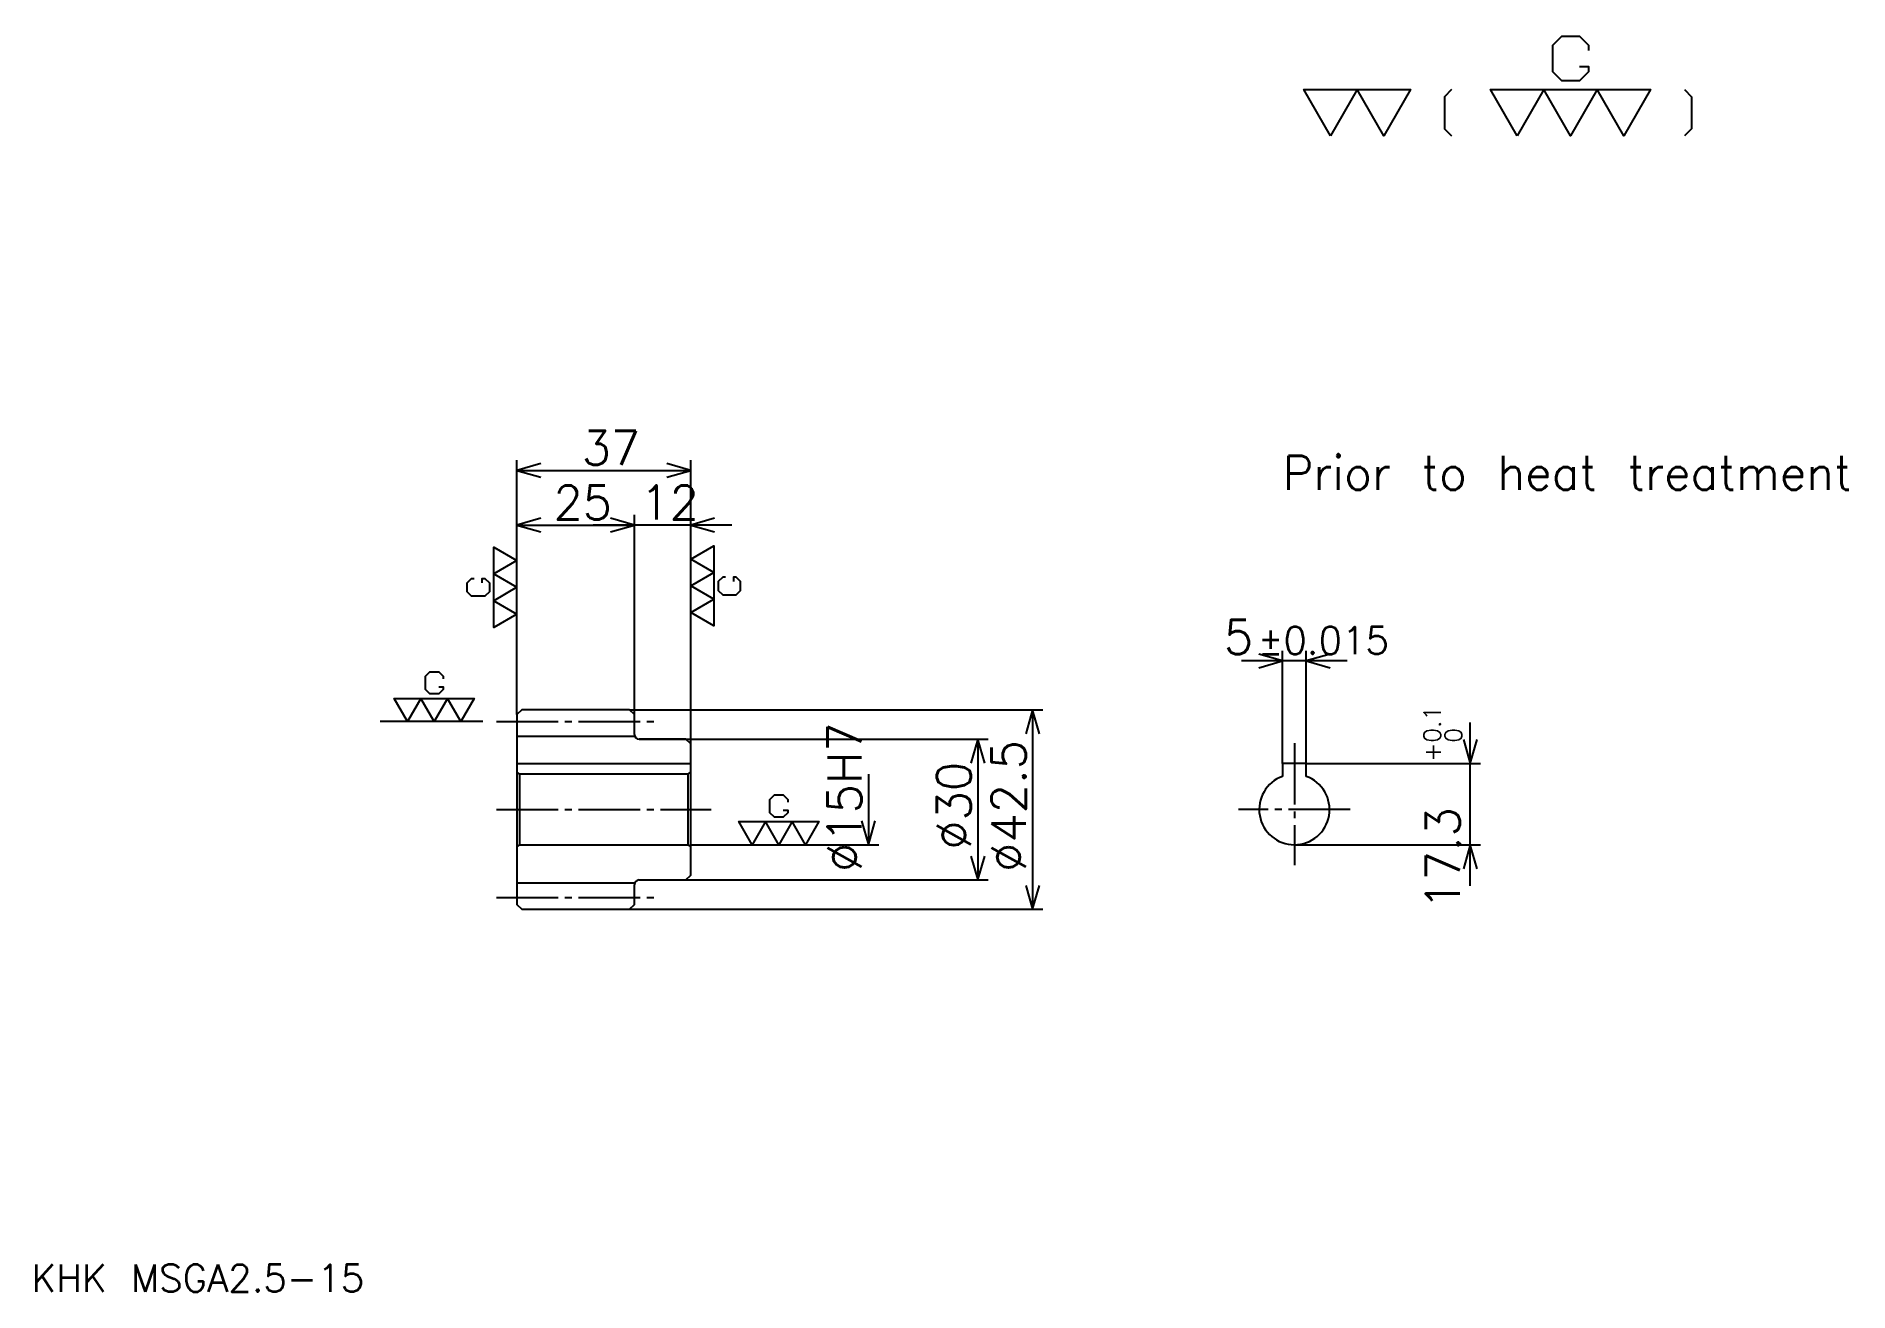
# Model space of a CAD drawing. Extents: x 16 to 402, y 16 to 283.
import ezdxf

# ---------------------------------------------------------------- set-up
doc = ezdxf.new("R2010")
doc.units = 0
doc.linetypes.add('DASHDOT', pattern=[17.478262, 13.108696, -1.456522, 1.456522, -1.456522])
doc.layers.get('0').update_dxf_attribs({"linetype": 'CONTINUOUS'})
doc.layers.add('DASHDOT', color=6, linetype='DASHDOT')
doc.styles.add('KANJI', font='TXT', dxfattribs={"bigfont": 'BIGFONT'})

msp = doc.modelspace()

# ---------------------------------------------------------------- linework, layer by layer
at = {"color": 5}
for p, q in [((117.978264, 139.956512), (117.978264, 193.119568)), ((154.978271, 139.956512), (154.978271, 193.119568)), ((117.978264, 190.934784), (154.978271, 190.934784)), ((117.978264, 179.282608), (142.978271, 179.282608)), ((163.717392, 179.282608), (134.239136, 179.282608)), ((142.978271, 139.956512), (142.978271, 181.467392)), ((281.086945, 128.506516), (281.086945, 152.539124)), ((286.086945, 128.506516), (286.086945, 152.539124)), ((294.82608, 150.35434), (272.347809, 150.35434)), ((117.978264, 138.956512), (117.978264, 139.956512)), ((141.978271, 139.956512), (154.978271, 139.956512)), ((142.978271, 138.956512), (142.978271, 139.956512)), ((154.978271, 139.956512), (229.989136, 139.956512)), ((154.978271, 132.706512), (154.978271, 139.956512)), ((227.804352, 139.956512), (227.804352, 97.45652)), ((321.043488, 102.467392), (321.043488, 137.245651)), ((143.978271, 133.706512), (154.978271, 133.706512)), ((154.978271, 133.706512), (218.33696, 133.706512)), ((216.152176, 133.706512), (216.152176, 103.70652)), ((286.086945, 128.506516), (323.228271, 128.506516)), ((192.847839, 126.20652), (192.847839, 111.20652)), ((154.978271, 111.20652), (195.032623, 111.20652)), ((283.586945, 111.20652), (323.228271, 111.20652)), ((143.978271, 103.70652), (154.978271, 103.70652)), ((154.978271, 103.70652), (218.33696, 103.70652)), ((141.978271, 97.45652), (154.978271, 97.45652)), ((154.978271, 97.45652), (229.989136, 97.45652))]:
    msp.add_line(p, q, dxfattribs=at)
at = {"color": 7}
msp.add_line((110.695656, 137.456512), (88.847832, 137.456512), dxfattribs=at)
at = {"color": 4}
for p, q in [((117.978264, 134.331512), (142.978271, 134.331512)), ((117.978264, 128.506516), (154.978271, 128.506516)), ((118.478264, 126.20652), (118.478264, 111.20652)), ((154.478271, 126.20652), (154.978271, 126.70652)), ((154.478271, 111.20652), (154.978271, 110.70652)), ((117.978264, 103.08152), (142.978271, 103.08152))]:
    msp.add_line(p, q, dxfattribs=at)
at = {"color": 7}
for points in [[(344.321747, 276.943054), (346.21521, 276.943054), (346.21521, 275.806976), (344.321747, 273.913483), (340.53479, 273.913483), (338.641296, 275.806976), (338.641296, 281.487396), (340.53479, 283.38089), (344.321747, 283.38089), (346.21521, 281.487396), (346.21521, 280.351318)], [(291.304352, 262.17392), (285.623932, 272.02002), (308.345642, 272.02002), (302.665222, 262.17392), (296.984772, 272.02002), (291.304352, 262.17392)], [(317.055664, 272.02002), (315.540863, 270.505219), (315.540863, 263.68869), (317.055664, 262.17392)], [(331.067383, 262.17392), (325.386963, 272.02002), (359.469574, 272.02002), (353.789124, 262.17392), (348.108704, 272.02002), (342.428253, 262.17392), (336.747833, 272.02002), (331.067383, 262.17392)], [(366.664795, 272.02002), (368.179565, 270.505219), (368.179565, 263.68869), (366.664795, 262.17392)], [(117.978264, 160.347824), (113.055222, 157.507599), (113.055222, 174.54892), (117.978264, 171.708694), (113.055222, 168.868469), (117.978264, 166.028259), (113.055222, 163.188049), (117.978264, 160.347824)], [(154.978271, 172), (159.901306, 174.84021), (159.901306, 157.79892), (154.978271, 160.63913), (159.901306, 163.47934), (154.978271, 166.319565), (159.901306, 169.15979), (154.978271, 172)], [(110.593697, 166.975006), (110.593697, 167.921738), (111.161743, 167.921738), (112.108482, 166.975006), (112.108482, 165.081512), (111.161743, 164.134781), (108.321526, 164.134781), (107.374786, 165.081512), (107.374786, 166.975006), (108.321526, 167.921738), (108.889572, 167.921738)], [(162.362823, 168.213043), (161.794785, 168.213043), (160.848053, 167.266296), (160.848053, 165.372833), (161.794785, 164.426086), (164.63501, 164.426086), (165.581741, 165.372833), (165.581741, 167.266296), (164.63501, 168.213043), (164.066956, 168.213043), (164.066956, 167.266296)], [(101.301086, 144.84108), (102.247833, 144.84108), (102.247833, 144.273041), (101.301086, 143.326294), (99.407608, 143.326294), (98.460876, 144.273041), (98.460876, 147.113251), (99.407608, 148.059998), (101.301086, 148.059998), (102.247833, 147.113251), (102.247833, 146.545212)], [(94.67392, 137.456512), (91.833694, 142.379562), (108.875, 142.379562), (106.034782, 137.456512), (103.194565, 142.379562), (100.354355, 137.456512), (97.51413, 142.379562), (94.67392, 137.456512)], [(174.714142, 118.591087), (175.660873, 118.591087), (175.660873, 118.023041), (174.714142, 117.076302), (172.820648, 117.076302), (171.873917, 118.023041), (171.873917, 120.863258), (172.820648, 121.809998), (174.714142, 121.809998), (175.660873, 120.863258), (175.660873, 120.295212)], [(168.08696, 111.20652), (165.246735, 116.129562), (182.288055, 116.129562), (179.44783, 111.20652), (176.607605, 116.129562), (173.767395, 111.20652), (170.927185, 116.129562), (168.08696, 111.20652)]]:
    msp.add_lwpolyline(points, dxfattribs=at)
at = {"color": 5}
for points in [[(123.076088, 192.391296), (117.978264, 190.934784), (123.076088, 189.478256)], [(149.880432, 189.478256), (154.978271, 190.934784), (149.880432, 192.391296)], [(123.076088, 180.739136), (117.978264, 179.282608), (123.076088, 177.82608)], [(137.880432, 177.82608), (142.978271, 179.282608), (137.880432, 180.739136)], [(137.880432, 177.82608), (142.978271, 179.282608), (137.880432, 180.739136)], [(160.07608, 180.739136), (154.978271, 179.282608), (160.07608, 177.82608)], [(275.989136, 148.897827), (281.086945, 150.35434), (275.989136, 151.810867)], [(291.184784, 151.810867), (286.086945, 150.35434), (291.184784, 148.897827)], [(229.260864, 134.858688), (227.804352, 139.956512), (226.347839, 134.858688)], [(217.608704, 128.608688), (216.152176, 133.706512), (214.695648, 128.608688)], [(319.586945, 133.60434), (321.043488, 128.506516), (322.5, 133.60434)], [(191.391312, 116.304344), (192.847839, 111.20652), (194.304352, 116.304344)], [(214.695648, 108.804344), (216.152176, 103.70652), (217.608704, 108.804344)], [(322.5, 106.108696), (321.043488, 111.20652), (319.586945, 106.108696)], [(226.347839, 102.554344), (227.804352, 97.45652), (229.260864, 102.554344)]]:
    msp.add_lwpolyline(points, dxfattribs=at)
at = {"color": 4}
for points in [[(142.978271, 134.706512), (142.978271, 138.956512), (141.978271, 139.956512), (118.978264, 139.956512), (117.978264, 138.956512), (117.978264, 110.70652)], [(143.978271, 103.70652), (153.978271, 103.70652), (154.978271, 104.70652), (154.978271, 132.706512), (153.978271, 133.706512), (143.978271, 133.706512)], [(286.086945, 125.777588), (286.086945, 128.506516), (281.086945, 128.506516), (281.086945, 125.777588)], [(117.978264, 110.70652), (118.478264, 111.20652), (154.478271, 111.20652), (154.478271, 126.20652), (118.478264, 126.20652), (117.978264, 126.70652)], [(117.978264, 110.70652), (117.978264, 98.45652), (118.978264, 97.45652), (141.978271, 97.45652), (142.978271, 98.45652), (142.978271, 102.70652)]]:
    msp.add_lwpolyline(points, dxfattribs=at)
for centre, radius, start, end in [((143.978271, 134.706512), 1, 180, 270), ((283.586945, 118.70652), 7.5, 109.47122094, 70.52877906), ((143.978271, 102.70652), 1, 90, 180)]:
    msp.add_arc(centre, radius, start, end, dxfattribs=at)
at = {"layer": 'DASHDOT', "color": 7}
for p, q in [((113.608696, 137.456512), (147.347824, 137.456512)), ((283.586945, 132.876083), (283.586945, 106.836952)), ((113.608696, 118.70652), (159.347824, 118.70652)), ((295.456512, 118.70652), (271.717407, 118.70652)), ((113.608696, 99.95652), (147.347824, 99.95652))]:
    msp.add_line(p, q, dxfattribs=at)

# ---------------------------------------------------------------- texts
at = {"color": 7, "style": 'KANJI'}
for s, height, p in [('37', 7.282609, (131.744568, 192.099991)), ('Prior to heat treatment', 7.282609, (281.086945, 186.767395)), ('25', 7.282609, (125.744568, 180.44783)), ('12', 7.282609, (144.244568, 180.44783)), ('5', 7.282609, (268.554199, 151.810867)), ('%%p0.015', 5.826087, (275.763092, 151.810867)), ('KHK MSGA2.5-15', 5.826087, (14.565217, 16.02174))]:
    msp.add_text(s, height=height, dxfattribs=at).set_placement(p)
for s, height, p in [('0.1', 3.641304, (314.780426, 132.961472)), ('%%c15H7', 7.282609, (191.391312, 105.415756)), ('0', 3.641304, (319.295654, 132.961472)), ('%%c42.5', 7.282609, (226.347839, 105.415756)), ('+', 3.641304, (314.780426, 128.883209)), ('%%c30', 7.282609, (214.695648, 110.149452)), ('17.3', 7.282609, (318.858704, 97.361191))]:
    msp.add_text(s, height=height, rotation=90, dxfattribs=at).set_placement(p)

doc.saveas('drawing.dxf')
